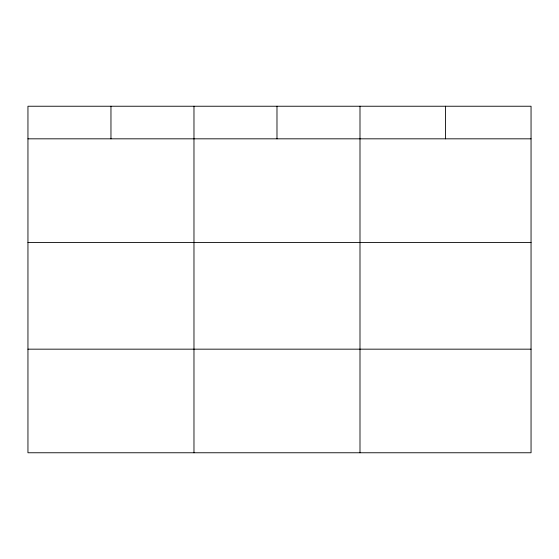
<?xml version="1.0" encoding="UTF-8"?>
<svg xmlns="http://www.w3.org/2000/svg" width="559" height="559" viewBox="0 0 559 559"><rect width="100%" height="100%" fill="white"/><g stroke="black" fill="none" stroke-linecap="round" stroke-linejoin="round"><path stroke-width="0.84" d="M531.05 242.431L531.05 106.238L27.95 106.238L27.95 452.762L531.05 452.762L531.05 242.431L27.95 242.431M27.95 138.828L531.05 138.828M27.95 349.165L531.05 349.165M445.523 106.238L445.523 138.828M359.996 106.238L359.996 452.762M276.984 106.238L276.984 138.828M193.973 106.238L193.973 452.762M110.962 106.238L110.962 138.828"/></g></svg>
